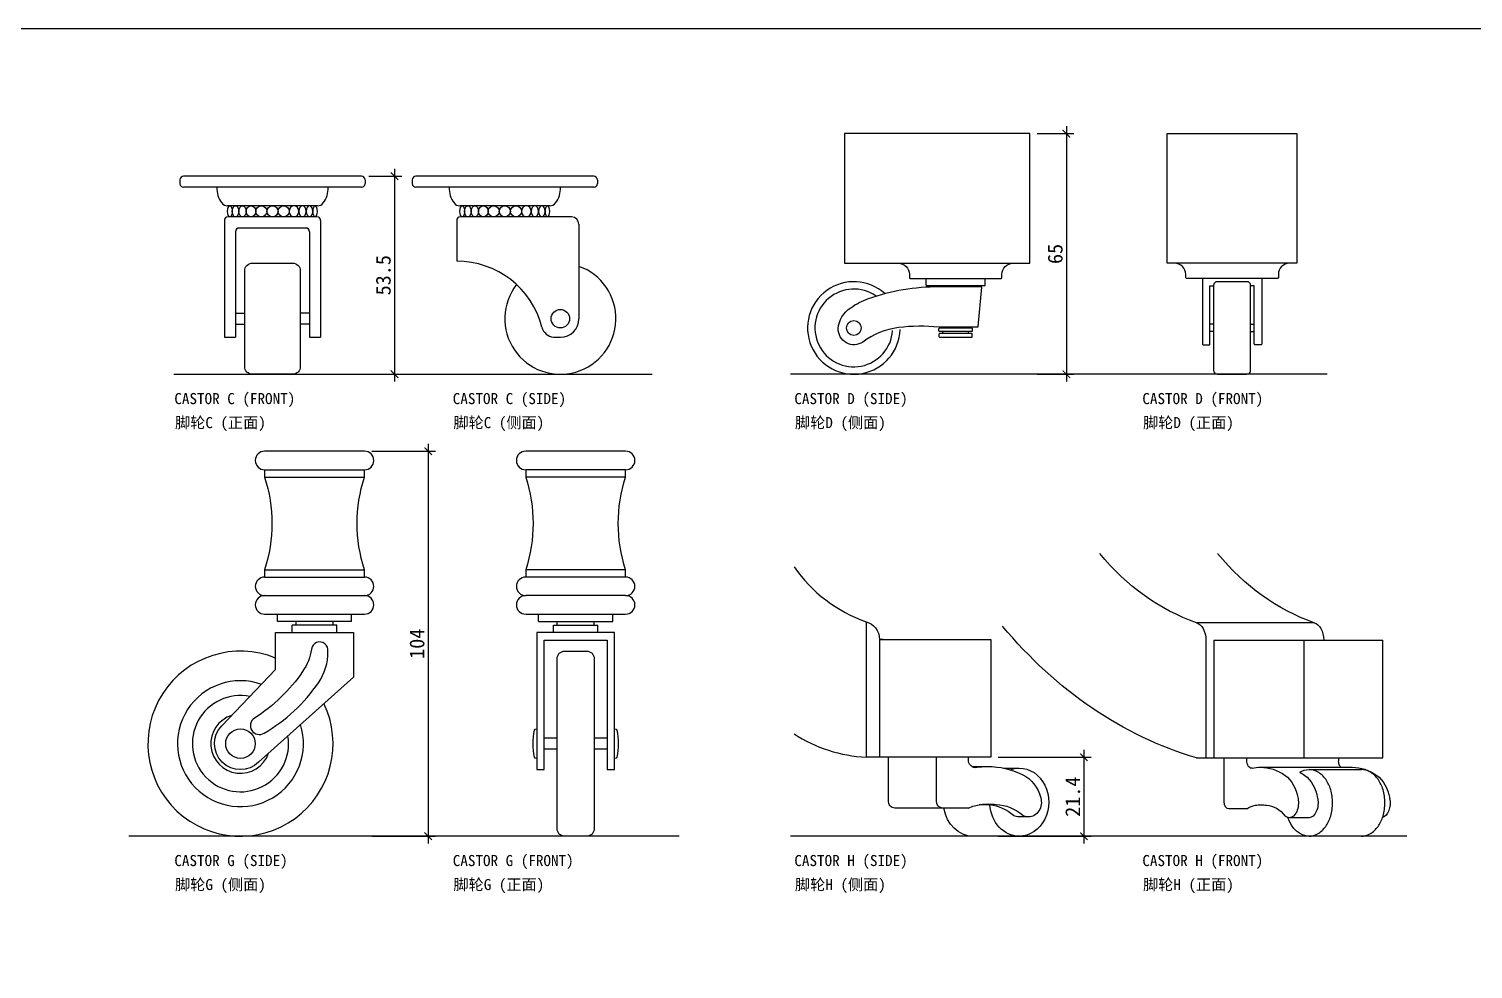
# Model space of a CAD drawing. Header units: millimetres. Extents: x -159360 to -156109, y -82746 to -81402.
# Drawn here: x -158970 to -158580, y -81656 to -81402 of the extents above; entities that cross this region are included whole.
import ezdxf
from ezdxf.enums import TextEntityAlignment as Align

# ---------------------------------------------------------------- set-up
doc = ezdxf.new("R2010")
doc.units = ezdxf.units.MM
doc.header["$LTSCALE"] = 2
doc.header["$MEASUREMENT"] = 0
doc.layers.get('0').update_dxf_attribs({"linetype": 'CONTINUOUS'})
doc.layers.get('Defpoints').update_dxf_attribs({"linetype": 'CONTINUOUS'})
for name, color, linetype in [('FN-DIM', 141, 'CONTINUOUS'), ('LINE1', 41, 'CONTINUOUS'), ('LINE2', 142, 'CONTINUOUS'), ('LINE4', 134, 'CONTINUOUS')]:
    doc.layers.add(name, color=color, linetype=linetype)
doc.layers.add('标注', color=7, linetype='CONTINUOUS', lineweight=25)
doc.styles.add('HZ', font='simfang.ttf')
doc.styles.add('ROMANS', font='romans.shx', dxfattribs={"bigfont": 'hztxt'})
doc.dimstyles.new('DIM2', dxfattribs={"dimscale": 2, "dimtxt": 2, "dimasz": 1, "dimexe": 1, "dimexo": 1, "dimgap": 0.5, "dimtad": 1, "dimdec": 1, "dimzin": 13, "dimdsep": 46, "dimtxsty": 'ROMANS', "dimblk1": 'ARCHTICK', "dimblk2": 'ARCHTICK', "dimsah": 1, "dimcen": 2, "dimdle": 1, "dimclrd": 256, "dimclre": 256, "dimclrt": 22, "dimadec": 0, "dimazin": 0, "dimtfac": 1, "dimtdec": 1, "dimtmove": 2, "dimatfit": 3, "dimldrblk": 'ARCHTICK', "dimfxl": 1, "dimtolj": 1, "dimtzin": 13, "dimarcsym": 0})

# ---------------------------------------------------------------- blocks, each defined once
blk = doc.blocks.new('CASTOR C(FRONT) 脚轮C(正面)')
for p, q in [((24, 0), (-24, 0)), ((-25, -1), (-25, -2)), ((24, -3), (-24, -3)), ((25, -1), (25, -2)), ((12.12, -8), (-12.12, -8)), ((12, -11), (-12, -11)), ((-13, -12), (-13, -43.5)), ((-10, -15), (-10, -43.5)), ((9, -14), (-9, -14)), ((10, -15), (10, -43.5)), ((13, -12), (13, -43.5)), ((-13, -43.5), (-10, -43.5)), ((10, -43.5), (13, -43.5))]:
    blk.add_line(p, q)
blk.add_lwpolyline([(-7.5, -25.5, -0.414214), (-5.5, -23.5), (5.5, -23.5, -0.414214), (7.5, -25.5), (7.5, -51.5, -0.414214), (5.5, -53.5), (-5.5, -53.5, -0.414214), (-7.5, -51.5)], format="xyb", close=True)
for centre, radius, start, end in [((-24, -1), 1, 90, 180), ((24, -1), 1, 0, 90), ((-24, -2), 1, 180, 270), ((-8.67, -3.37), 6.34, 176.6615, 217.3351), ((8.67, -3.37), 6.34, 322.6649, 3.3385), ((24, -2), 1, 270, 0), ((-12.12, -6), 2, 217.3351, 270), ((12.12, -6), 2, 270, 322.6649), ((-12, -12), 1, 90, 180), ((12, -12), 1, 0, 90), ((-9, -15), 1, 90, 180), ((9, -15), 1, 0, 90)]:
    blk.add_arc(centre, radius, start, end)
at = {"layer": 'LINE1'}
for p, q in [((-10, -37), (-7.5, -37)), ((10, -37), (7.5, -37)), ((-10, -40), (-7.5, -40)), ((10, -40), (7.5, -40))]:
    blk.add_line(p, q, dxfattribs=at)
for centre in [(-3, -9.5), (0, -9.5), (3, -9.5)]:
    blk.add_circle(centre, 1.5, dxfattribs=at)
for centre, ratio in [((-11.49, -9.5), 0.425082), ((-9.97, -9.5), 0.586594), ((-8.1, -9.5), 0.661445), ((-5.81, -9.5), 0.870239)]:
    blk.add_ellipse(centre, major_axis=(0, 1.5), ratio=ratio, dxfattribs=at)
at = {"layer": 'LINE1', "extrusion": (0, 0, -1)}
for centre, ratio in [((5.81, -9.5), 0.870239), ((8.1, -9.5), 0.661445), ((9.97, -9.5), 0.586594), ((11.49, -9.5), 0.425082)]:
    blk.add_ellipse(centre, major_axis=(0, 1.5), ratio=ratio, dxfattribs=at)
blk = doc.blocks.new('CASTOR C(SIDE) 脚轮C(侧面)')
for p, q in [((24, 0), (-24, 0)), ((-25, -1), (-25, -2)), ((24, -3), (-24, -3)), ((25, -1), (25, -2)), ((12.12, -8), (-12.12, -8)), ((18, -11), (-12, -11)), ((-13, -12), (-13, -23)), ((20, -13), (20, -38.5)), ((13.18, -43.5), (15, -43.5))]:
    blk.add_line(p, q)
for centre, radius, start, end in [((-24, -1), 1, 90, 180), ((-24, -2), 1, 180, 270), ((-8.67, -3.37), 6.34, 176.6615, 217.3351), ((8.67, -3.37), 6.34, 322.6649, 3.3385), ((24, -1), 1, 0, 90), ((24, -2), 1, 270, 0), ((-12.12, -6), 2, 217.3351, 270), ((12.12, -6), 2, 270, 322.6649), ((-12, -12), 1, 90, 180), ((18, -13), 2, 0, 90), ((-12.82, -46.53), 23.53, 14.0667, 90.4323), ((15, -38.5), 15, 142.0375, 70.5288), ((15, -38.5), 5, 270, 0), ((13.57, -39.82), 3.7, 195.5672, 263.9782)]:
    blk.add_arc(centre, radius, start, end)
at = {"layer": 'LINE1'}
for centre, radius in [((-3, -9.5), 1.5), ((0, -9.5), 1.5), ((3, -9.5), 1.5), ((15, -38.5), 2.5)]:
    blk.add_circle(centre, radius, dxfattribs=at)
for centre, ratio in [((-11.49, -9.5), 0.425082), ((-9.97, -9.5), 0.586594), ((-8.1, -9.5), 0.661445), ((-5.81, -9.5), 0.870239)]:
    blk.add_ellipse(centre, major_axis=(0, 1.5), ratio=ratio, dxfattribs=at)
at = {"layer": 'LINE1', "extrusion": (0, 0, -1)}
for centre, ratio in [((5.81, -9.5), 0.870239), ((8.1, -9.5), 0.661445), ((9.97, -9.5), 0.586594), ((11.49, -9.5), 0.425082)]:
    blk.add_ellipse(centre, major_axis=(0, 1.5), ratio=ratio, dxfattribs=at)
blk = doc.blocks.new('CASTOR D(SIDE) 脚轮D(侧面)')
for p, q in [((-8, -5.9), (-8, -4.1)), ((7.8, -6.1), (-7.8, -6.1)), ((-3.5, -6.3), (-3.5, -6.1)), ((3.5, -6.3), (3.5, -6.1)), ((8, -5.9), (8, -4.1))]:
    blk.add_line(p, q)
blk.add_lwpolyline([(-30, 0), (20, 0), (20, 35), (-30, 35)], close=True)
blk.add_lwpolyline([(-15.5, 0, -0.414214), (-12.5, -3), (-12.5, -3.9, 0.414214), (-12.3, -4.1), (12.3, -4.1, 0.414214), (12.5, -3.9), (12.5, -3, -0.414214), (15.5, 0)], format="xyb")
blk.add_lwpolyline([(-25.08, -21.3, -0.61065), (-31.71, -17.68, -0.239011), (-28.34, -12.05, -0.070949), (-23.52, -9.54, -0.084592), (-4.5, -6.3), (6.78, -6.3, -0.441024), (6.98, -6.52), (6.02, -17.12, -0.387902), (5.82, -17.3), (-4.5, -17.3, 0.060129), (-15.47, -17.42, 0.127014), (-25.08, -21.3)], format="xyb", close=True)
for centre, radius, start, end in [((-27.5, -17.5), 12.5, 48.0766, 358.1988), ((-7.8, -5.9), 0.2, 180, 270), ((7.8, -5.9), 0.2, 270, 0)]:
    blk.add_arc(centre, radius, start, end)
at = {"layer": 'LINE1'}
for p, q in [((-3.5, -17.5), (-3.5, -17.3)), ((-3.5, -19), (-3.5, -18.5)), ((3.5, -17.5), (3.5, -17.3)), ((3.5, -19), (3.5, -18.5))]:
    blk.add_line(p, q, dxfattribs=at)
for points in [[(4.3, -17.5, -0.414214), (4.5, -17.7), (4.5, -18.3, -0.414214), (4.3, -18.5), (-4.3, -18.5, -0.414214), (-4.5, -18.3), (-4.5, -17.7, -0.414214), (-4.3, -17.5)], [(4.3, -20, 0.414214), (4.5, -19.8), (4.5, -19.2, 0.414214), (4.3, -19), (-4.3, -19, 0.414214), (-4.5, -19.2), (-4.5, -19.8, 0.414214), (-4.3, -20)]]:
    blk.add_lwpolyline(points, format="xyb", close=True, dxfattribs=at)
blk.add_circle((-27.5, -17.5), 2, dxfattribs=at)
blk.add_arc((-27.5, -17.5), 10.5, 55.2122, 356.2838, dxfattribs=at)
blk = doc.blocks.new('CASTOR D(FRONT) 脚轮D(正面)')
blk.add_lwpolyline([(-17.5, 35), (17.5, 35), (17.5, 0), (-17.5, 0)], close=True)
blk.add_lwpolyline([(-4, -5, 0.414214), (-5, -6), (-5, -29, 0.414214), (-4, -30), (4, -30, 0.414214), (5, -29), (5, -6, 0.414214), (4, -5)], format="xyb", close=True)
at = {"layer": 'LINE1'}
for p, q in [((-5, -16.5), (-6, -16.5)), ((-5, -18.5), (-6, -18.5)), ((5, -16.5), (6, -16.5)), ((5, -18.5), (6, -18.5))]:
    blk.add_line(p, q, dxfattribs=at)
for points in [[(15.5, 0, 0.414214), (12.5, -3), (12.5, -3.9, -0.414214), (12.3, -4.1), (-12.3, -4.1, -0.414214), (-12.5, -3.9), (-12.5, -3, 0.414214), (-15.5, 0)], [(-8, -4.1), (-8, -21.83, 0.414214), (-7.8, -22.03), (-6.2, -22.03, 0.414214), (-6, -21.83), (-6, -6.1), (-5, -6.1)], [(8, -4.1), (8, -21.83, -0.414214), (7.8, -22.03), (6.2, -22.03, -0.414214), (6, -21.83), (6, -6.1), (5, -6.1)]]:
    blk.add_lwpolyline(points, format="xyb", dxfattribs=at)
blk = doc.blocks.new('CASTOR G(SIDE) 脚轮G(侧面)')
for p, q in [((-10, -46), (-10, -44)), ((10, -46), (-10, -46)), ((-5, -47), (-5, -46)), ((5, -47), (5, -46)), ((10, -46), (10, -44)), ((-6, -49), (-6, -47)), ((6, -49), (6, -47))]:
    blk.add_line(p, q)
for points in [[(13.5, -44, 1), (13.5, -39, 1), (13.5, -34), (13.5, -32, -0.16), (13.5, -7), (13.5, -5, 1), (13.5, 0), (-13.5, 0, 1), (-13.5, -5), (-13.5, -7, -0.16), (-13.5, -32), (-13.5, -34, 1), (-13.5, -39, 1), (-13.5, -44)], [(-25.05, -74.15), (-10.5, -59), (-10.5, -49), (10.5, -49), (10.5, -61), (-15.11, -84.01, -0.984047)]]:
    blk.add_lwpolyline(points, format="xyb", close=True)
blk.add_arc((-20, -79), 25, 67.6663, 25.6916)
at = {"layer": 'LINE1'}
for p, q in [((-13.5, -5), (13.5, -5)), ((-13.5, -7), (13.5, -7)), ((-13.5, -32), (13.5, -32)), ((-13.5, -34), (13.5, -34)), ((-13.5, -39), (13.5, -39)), ((6, -47), (-6, -47))]:
    blk.add_line(p, q, dxfattribs=at)
blk.add_lwpolyline([(-16.21, -72.1, 1), (-13.63, -76.15, 0.111515), (1.07, -62.54, 0.156683), (3.6, -54.08, 1), (-0.83, -53.43, -0.114746), (-3.21, -59.52, -0.100479)], format="xyb", close=True, dxfattribs=at)
blk.add_circle((-20, -79), 4, dxfattribs=at)
for radius, start, end in [(17, 70.4779, 17.644), (13, 78.7412, 9.3901), (8, 107.2072, 340.9818)]:
    blk.add_arc((-20, -79), radius, start, end, dxfattribs=at)
blk = doc.blocks.new('CASTOR G(FRONT) 脚轮G(正面)')
for p, q in [((-10, -46), (-10, -44)), ((-10, -46), (10, -46)), ((10, -46), (10, -44))]:
    blk.add_line(p, q)
for points in [[(13.5, -44, 1), (13.5, -39, 1), (13.5, -34), (13.5, -32, -0.16), (13.5, -7), (13.5, -5, 1), (13.5, 0), (-13.5, 0, 1), (-13.5, -5), (-13.5, -7, -0.16), (-13.5, -32), (-13.5, -34, 1), (-13.5, -39, 1), (-13.5, -44)], [(5, -102, -0.414214), (3, -104), (-3, -104, -0.414214), (-5, -102), (-5, -56, -0.414214), (-3, -54), (3, -54, -0.414214), (5, -56)]]:
    blk.add_lwpolyline(points, format="xyb", close=True)
blk.add_lwpolyline([(-10.5, -86), (-8.5, -86), (-8.5, -51), (8.5, -51), (8.5, -86), (10.5, -86), (10.5, -49), (-10.5, -49)], close=True)
at = {"layer": 'LINE1'}
for p, q in [((13.5, -5), (-13.5, -5)), ((13.5, -7), (-13.5, -7)), ((13.5, -32), (-13.5, -32)), ((13.5, -34), (-13.5, -34)), ((13.5, -39), (-13.5, -39)), ((-5, -47), (-5, -46)), ((5, -47), (5, -46)), ((-6, -47), (6, -47)), ((-6, -49), (-6, -47)), ((6, -49), (6, -47)), ((-5, -77.5), (-8.5, -77.5)), ((8.5, -77.5), (5, -77.5)), ((-5, -80.5), (-8.5, -80.5)), ((8.5, -80.5), (5, -80.5))]:
    blk.add_line(p, q, dxfattribs=at)
for points in [[(-10.5, -83), (-10.61, -83, -0.348831), (-11.09, -82.61, -0.11463), (-11.09, -75.39, -0.348831), (-10.61, -75), (-10.5, -75)], [(10.5, -75), (10.61, -75, -0.348831), (11.09, -75.39, -0.11463), (11.09, -82.61, -0.348831), (10.61, -83), (10.5, -83)]]:
    blk.add_lwpolyline(points, format="xyb", dxfattribs=at)
blk = doc.blocks.new('CASTOR H(SIDE) 脚轮H(侧面)')
for p, q in [((-18.64, 4.72), (-18.64, -31.8)), ((-15, 0.02), (-14.05, 0.02)), ((-15, 0), (-15, -31.8)), ((-12.64, -43.6), (-12.64, -31.8)), ((0.34, -43.6), (0.34, -31.8)), ((9, -32.6), (9, -31.8)), ((2.07, -45.6), (-10.91, -45.6)), ((9, -45.6), (2.07, -45.6)), ((14.77, -44.65), (11.89, -44.65)), ((22.71, -53.16), (10.21, -53.16))]:
    blk.add_line(p, q)
blk.add_lwpolyline([(-15, 0), (15, 0), (15, -31.8), (-18.64, -31.8)])
for centre, radius, start, end in [((-5.24, 42.38), 39.97, 214.7163, 250.4122), ((-16.84, 6.99), 38.84, 236.8128, 267.342)]:
    blk.add_arc(centre, radius, start, end)
at = {"extrusion": (0, 0, -1)}
for centre, major_axis, start_param, end_param in [((-19.33, -0.22), (0, 5), 0.159704, 1.526765), ((-14.05, -38.11), (0, 38.13), -0.028913, 0.000262), ((10.73, -32.6), (0, 2), 3.141533, 4.712389), ((10.73, -32.6), (0, 2), 3.007636, 3.141533), ((14.19, -62.2), (0, 27.87), -0.133957, 0.000002), ((14.19, -62.2), (0, 27.87), 0.000002, 0.403167), ((22.71, -43.97), (0, 9.2), -0.316113, -0.000275), ((22.71, -43.97), (0, 9.2), -0.000275, 3.141716), ((20.26, -45.76), (0, 10), 0.403167, 1.266527), ((25.21, -43.97), (0, 4), 1.266527, 3.141876), ((-10.91, -43.6), (0, 2), 3.141593, 4.712389), ((2.07, -43.6), (0, 2), 3.141593, 4.712389), ((10.21, -43.97), (0, 9.2), 3.141716, 4.534204), ((13.63, -58.14), (0, 13.64), -0.402644, -0.114683), ((14.38, -65.72), (0, 21.26), -0.114683, 0), ((14.38, -65.72), (0, 21.26), 0, 0.114683), ((22.71, -43.97), (0, 9.2), 3.141716, 4.637483), ((16.09, -58.99), (0, 14.41), 0.032304, 0.650291), ((25.21, -43.97), (0, 4), 3.141876, 3.613335)]:
    blk.add_ellipse(centre, major_axis=major_axis, ratio=0.866025, start_param=start_param, end_param=end_param, dxfattribs=at)
at = {"layer": 'LINE1'}
for p, q in [((9.87, -34.33), (14.19, -34.33)), ((18.47, -34.77), (22.71, -34.77)), ((25.21, -47.97), (22.71, -47.97))]:
    blk.add_line(p, q, dxfattribs=at)
at = {"layer": 'LINE1', "extrusion": (0, 0, -1)}
for centre, major_axis, start_param, end_param in [((13.59, -58.99), (0, 14.41), 0.095177, 0.650291), ((22.71, -43.97), (0, 4), 3.141876, 3.613335)]:
    blk.add_ellipse(centre, major_axis=major_axis, ratio=0.866025, start_param=start_param, end_param=end_param, dxfattribs=at)
blk = doc.blocks.new('CASTOR H(FRONT) 脚轮H(正面)')
for p, q in [((-25.91, 36.52), (5.91, 36.52)), ((-23.33, 31.8), (-23.33, 0)), ((-21.21, 31.8), (-21.21, 0)), ((-21.21, 31.8), (0, 31.8)), ((0, 31.8), (24.4, 31.8)), ((3.18, 0), (3.18, 31.8)), ((24.4, 0), (24.4, 31.8)), ((-25.91, 0), (-23.33, 0)), ((-23.33, 0), (-21.21, 0)), ((-21.21, 0), (0, 0)), ((-18.38, -11.8), (-18.38, 0)), ((-12.26, -0.8), (-12.26, 0)), ((0, 0), (24.4, 0)), ((-8.59, -2.53), (16.16, -2.53)), ((4.51, -3.16), (18.65, -3.16)), ((-12.26, -13.8), (-17.16, -13.8)), ((4.51, -16.16), (-0.8, -16.16)), ((18.65, -21.16), (4.51, -21.16))]:
    blk.add_line(p, q)
for points in [[(4.51, -21.16, 0.133256), (6.82, -20.54, 0.106756), (9.01, -18.53, 0.082828), (10.36, -15.73, 0.071352), (10.87, -12.16, 0.071352), (10.36, -8.6, 0.082828), (9.01, -5.8, 0.106756), (6.82, -3.79, 0.133256), (4.51, -3.16, 0.133256)], [(18.65, -21.16, 0.133256), (20.96, -20.54, 0.106756), (23.15, -18.53, 0.082828), (24.5, -15.73, 0.071352), (25.01, -12.16, 0.071352), (24.5, -8.6, 0.082828), (23.15, -5.8, 0.106756), (20.96, -3.79, 0.133256), (18.65, -3.16, 0.133256)]]:
    blk.add_lwpolyline(points, format="xyb")
at = {"extrusion": (0, 0, -1)}
for centre, major_axis, ratio, start_param, end_param in [((64.65, 259.46), (93.8, 221.69), 0.478136, 3.111394, 3.385675), ((96.47, 259.46), (93.8, 221.69), 0.478136, 3.111394, 3.385675), ((70.65, 281.97), (102.08, 280.14), 0.58236, 3.108104, 3.46748), ((-26.39, 31.58), (0, 5), 0.612372, 0.159704, 1.526765), ((5.43, 31.58), (0, 5), 0.612372, 0.159704, 1.525598), ((-11.04, -0.8), (0, 2), 0.612372, 3.141474, 4.712389), ((-11.04, -0.8), (0, 2), 0.612372, 3.007636, 3.141474), ((-8.59, -30.4), (0, 27.87), 0.612372, -0.133957, 0.000004), ((-8.59, -30.4), (0, 27.87), 0.612372, 0.000004, 0.403167), ((4.51, -12.16), (0, 9), 0.707107, -0.406505, -0.000045), ((-4.3, -13.96), (0, 10), 0.612372, 0.403167, 1.266527), ((-0.8, -12.16), (0, 4), 0.612372, 1.266527, 3.142153), ((-17.16, -11.8), (0, 2), 0.612372, 3.141593, 4.712389), ((-8.99, -26.34), (0, 13.64), 0.612372, -0.402644, -0.114683), ((-8.45, -33.92), (0, 21.26), 0.612372, -0.114683, 0), ((-8.45, -33.92), (0, 21.26), 0.612372, 0, 0.114683), ((-7.25, -27.19), (0, 14.41), 0.612372, 0.032304, 0.650291), ((-0.8, -12.16), (0, 4), 0.612372, -3.141032, -2.669851), ((4.51, -12.16), (0, 9), 0.707107, -3.141371, -2.02414)]:
    blk.add_ellipse(centre, major_axis=major_axis, ratio=ratio, start_param=start_param, end_param=end_param, dxfattribs=at)
at = {"layer": 'LINE1'}
for p, q in [((6.36, 0), (6.36, 0.01)), ((8.49, 0.01), (8.49, 0)), ((12.49, 0), (12.49, -0.8))]:
    blk.add_line(p, q, dxfattribs=at)
at = {"layer": 'LINE1', "extrusion": (0, 0, -1)}
for centre, major_axis, ratio, start_param, end_param in [((70.08, 315.29), (0, 328.09), 0.707107, -2.860897, -2.860855), ((-3.29, -30.4), (0, 27.87), 0.612372, 0.314675, 0.403167), ((13.71, -0.8), (0, 2), 0.612372, -2.618374, -1.570796), ((16.16, -30.4), (0, 27.87), 0.612372, 0.000004, 0.403167), ((1, -13.96), (0, 10), 0.612372, 0.403167, 1.266527), ((20.45, -13.96), (0, 10), 0.612372, 0.403167, 1.266527), ((4.51, -12.16), (0, 4), 0.612372, 1.266527, 3.142153), ((23.95, -12.16), (0, 4), 0.612372, 1.266527, 2.97316)]:
    blk.add_ellipse(centre, major_axis=major_axis, ratio=ratio, start_param=start_param, end_param=end_param, dxfattribs=at)
blk = doc.blocks.new('_ARCHTICK')
at = {"color": 0, "linetype": 'ByBlock', "const_width": 0.15}
blk.add_lwpolyline([(-0.5, -0.5), (0.5, 0.5)], dxfattribs=at)
blk = doc.blocks.new('*D249')
at = {"layer": 'Defpoints', "color": 0, "ltscale": 5, "transparency": 16777216}
for p in [(-158880.24, -81441.8), (-158880.24, -81495.3), (-158871.3, -81495.3)]:
    blk.add_point(p, dxfattribs=at)
at = {"layer": 'FN-DIM', "lineweight": -2, "ltscale": 5, "transparency": 16777216}
for p, q in [((-158871.3, -81439.8), (-158871.3, -81497.3)), ((-158878.24, -81441.8), (-158869.3, -81441.8)), ((-158878.24, -81495.3), (-158869.3, -81495.3))]:
    blk.add_line(p, q, dxfattribs=at)
at = {"layer": 'FN-DIM', "lineweight": -2, "ltscale": 5, "transparency": 16777216, "xscale": 2, "yscale": 2, "zscale": 2}
for p, rotation in [((-158871.3, -81441.8), 90), ((-158871.3, -81495.3), 270)]:
    blk.add_blockref('_ARCHTICK', p, dxfattribs=dict(at, rotation=rotation))
at = {"layer": 'FN-DIM', "color": 22, "ltscale": 5, "transparency": 16777216, "insert": (-158874.3, -81468.55), "char_height": 4, "attachment_point": 5, "rotation": 90, "style": 'HZ'}
blk.add_mtext('\\A1;53.5', dxfattribs=at)
blk = doc.blocks.new('*D250')
at = {"layer": 'Defpoints', "color": 0, "ltscale": 5, "transparency": 16777216}
for p in [(-158699.75, -81430.3), (-158699.75, -81495.3), (-158689.85, -81495.3)]:
    blk.add_point(p, dxfattribs=at)
at = {"layer": 'FN-DIM', "lineweight": -2, "ltscale": 5, "transparency": 16777216}
for p, q in [((-158689.85, -81428.3), (-158689.85, -81497.3)), ((-158697.75, -81430.3), (-158687.85, -81430.3)), ((-158697.75, -81495.3), (-158687.85, -81495.3))]:
    blk.add_line(p, q, dxfattribs=at)
at = {"layer": 'FN-DIM', "lineweight": -2, "ltscale": 5, "transparency": 16777216, "xscale": 2, "yscale": 2, "zscale": 2}
for p, rotation in [((-158689.85, -81430.3), 90), ((-158689.85, -81495.3), 270)]:
    blk.add_blockref('_ARCHTICK', p, dxfattribs=dict(at, rotation=rotation))
at = {"layer": 'FN-DIM', "color": 22, "ltscale": 5, "transparency": 16777216, "insert": (-158692.85, -81462.8), "char_height": 4, "attachment_point": 5, "rotation": 90, "style": 'HZ'}
blk.add_mtext('\\A1;65', dxfattribs=at)
blk = doc.blocks.new('*D252')
at = {"layer": 'Defpoints', "color": 0, "ltscale": 5, "transparency": 16777216}
for p in [(-158879.39, -81516.1), (-158879.39, -81620.1), (-158862.2, -81620.1)]:
    blk.add_point(p, dxfattribs=at)
at = {"layer": 'FN-DIM', "lineweight": -2, "ltscale": 5, "transparency": 16777216}
for p, q in [((-158862.2, -81514.1), (-158862.2, -81622.1)), ((-158877.39, -81516.1), (-158860.2, -81516.1)), ((-158877.39, -81620.1), (-158860.2, -81620.1))]:
    blk.add_line(p, q, dxfattribs=at)
at = {"layer": 'FN-DIM', "lineweight": -2, "ltscale": 5, "transparency": 16777216, "xscale": 2, "yscale": 2, "zscale": 2}
for p, rotation in [((-158862.2, -81516.1), 90), ((-158862.2, -81620.1), 270)]:
    blk.add_blockref('_ARCHTICK', p, dxfattribs=dict(at, rotation=rotation))
at = {"layer": 'FN-DIM', "color": 22, "ltscale": 5, "transparency": 16777216, "insert": (-158865.2, -81568.1), "char_height": 4, "attachment_point": 5, "rotation": 90, "style": 'HZ'}
blk.add_mtext('\\A1;104', dxfattribs=at)
blk = doc.blocks.new('*D253')
at = {"layer": 'Defpoints', "color": 0, "ltscale": 5, "transparency": 16777216}
for p in [(-158710.28, -81598.74), (-158710.28, -81620.1), (-158685.11, -81620.1)]:
    blk.add_point(p, dxfattribs=at)
at = {"layer": 'FN-DIM', "lineweight": -2, "ltscale": 5, "transparency": 16777216}
for p, q in [((-158685.11, -81596.74), (-158685.11, -81622.1)), ((-158708.28, -81598.74), (-158683.11, -81598.74)), ((-158708.28, -81620.1), (-158683.11, -81620.1))]:
    blk.add_line(p, q, dxfattribs=at)
at = {"layer": 'FN-DIM', "lineweight": -2, "ltscale": 5, "transparency": 16777216, "xscale": 2, "yscale": 2, "zscale": 2}
for p, rotation in [((-158685.11, -81598.74), 90), ((-158685.11, -81620.1), 270)]:
    blk.add_blockref('_ARCHTICK', p, dxfattribs=dict(at, rotation=rotation))
at = {"layer": 'FN-DIM', "color": 22, "ltscale": 5, "transparency": 16777216, "insert": (-158688.11, -81609.42), "char_height": 4, "attachment_point": 5, "rotation": 90, "style": 'HZ'}
blk.add_mtext('\\A1;21.4', dxfattribs=at)

msp = doc.modelspace()

# ---------------------------------------------------------------- linework, layer by layer
at = {"layer": 'Defpoints', "color": 0}
msp.add_lwpolyline([(-158547.56, -81793.92), (-158547.56, -81402.01), (-159360.06, -81402.01), (-159360.06, -81966.71), (-158547.56, -81966.71), (-158547.56, -81793.92)], close=True, dxfattribs=at)
at = {"layer": 'LINE4', "color": 0}
for p, q in [((-158930.88, -81495.3), (-158801.7, -81495.3)), ((-158619.41, -81495.3), (-158764.34, -81495.3)), ((-158794.38, -81620.1), (-158943.08, -81620.1)), ((-158597.88, -81620.1), (-158764.34, -81620.1))]:
    msp.add_line(p, q, dxfattribs=at)

# ---------------------------------------------------------------- block references
at = {"layer": 'LINE2', "color": 0}
for name, p in [('CASTOR D(SIDE) 脚轮D(侧面)', (-158719.75, -81465.3)), ('CASTOR D(FRONT) 脚轮D(正面)', (-158645.09, -81465.3)), ('CASTOR C(FRONT) 脚轮C(正面)', (-158904.24, -81441.8)), ('CASTOR C(SIDE) 脚轮C(侧面)', (-158841.5, -81441.8)), ('CASTOR G(SIDE) 脚轮G(侧面)', (-158892.89, -81516.1)), ('CASTOR G(FRONT) 脚轮G(正面)', (-158822.37, -81516.1)), ('CASTOR H(FRONT) 脚轮H(正面)', (-158628.83, -81598.93)), ('CASTOR H(SIDE) 脚轮H(侧面)', (-158725.28, -81566.93))]:
    msp.add_blockref(name, p, dxfattribs=at)

# ---------------------------------------------------------------- texts
at = {"layer": '标注', "color": 0, "style": 'HZ'}
for s, p in [('CASTOR C (FRONT) ', (-158930.75, -81500.38)), ('CASTOR C (SIDE) ', (-158855.56, -81500.38)), ('CASTOR D (SIDE) ', (-158763.31, -81500.38)), ('CASTOR D (FRONT) ', (-158669.33, -81500.38)), ('脚轮C (正面)', (-158930.56, -81506.86)), ('脚轮C (侧面)', (-158855.38, -81506.86)), ('脚轮D (侧面)', (-158763.13, -81506.86)), ('脚轮D (正面)', (-158669.14, -81506.86)), ('CASTOR G (SIDE) ', (-158930.75, -81625.17)), ('CASTOR G (FRONT) ', (-158855.56, -81625.17)), ('CASTOR H (SIDE) ', (-158763.31, -81625.17)), ('CASTOR H (FRONT) ', (-158669.33, -81625.17)), ('脚轮G (侧面)', (-158930.56, -81631.65)), ('脚轮G (正面)', (-158855.38, -81631.65)), ('脚轮H (侧面)', (-158763.13, -81631.65)), ('脚轮H (正面)', (-158669.14, -81631.65))]:
    msp.add_text(s, height=3, dxfattribs=at).set_placement(p, align=Align.TOP_LEFT)

# ---------------------------------------------------------------- dimensions: what is measured, and where the dimension line sits
at = {"layer": 'FN-DIM', "color": 0, "ltscale": 5}
for base, p1, p2, picture, middle in [((-158689.85, -81495.3), (-158699.75, -81430.3), (-158699.75, -81495.3), '*D250', (-158692.85, -81462.8)), ((-158871.3, -81495.3), (-158880.24, -81441.8), (-158880.24, -81495.3), '*D249', (-158874.3, -81468.55)), ((-158862.2, -81620.1), (-158879.39, -81516.1), (-158879.39, -81620.1), '*D252', (-158865.2, -81568.1)), ((-158685.11, -81620.1), (-158710.28, -81598.74), (-158710.28, -81620.1), '*D253', (-158688.11, -81609.42))]:
    dim = msp.add_linear_dim(base=base, p1=p1, p2=p2, angle=90, dimstyle='DIM2', override={"dimtxsty": 'HZ'}, dxfattribs=at)
    dim.commit()
    dim.dimension.update_dxf_attribs({"geometry": picture, "text_midpoint": middle})

doc.saveas('drawing.dxf')
